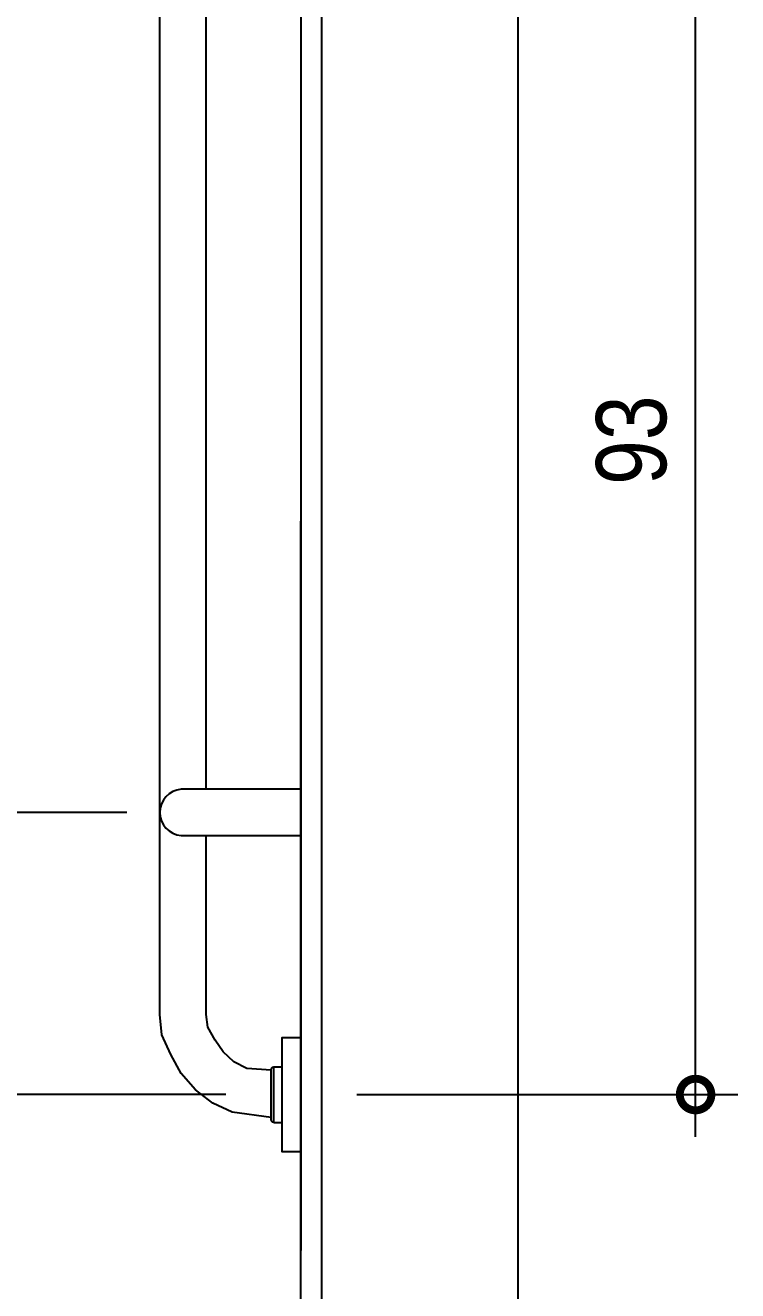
# Model space of a CAD drawing. Header units: metres. Extents: x 3 to 168, y -142 to 28.
# Drawn here: x 114.417 to 114.924, y -80.438 to -79.537 of the extents above; entities that cross this region are included whole.
import ezdxf

# ---------------------------------------------------------------- set-up
doc = ezdxf.new("R2010")
doc.units = ezdxf.units.M
for name, color, linetype in [('ARQ-ALV ACAB', 4, 'Continuous'), ('ARQ-ALV OSSO', 5, 'Continuous'), ('ARQ-DIM', 2, 'Continuous'), ('ARQ-HID', 2, 'Continuous'), ('ARQ-SIM', 1, 'Continuous')]:
    doc.layers.add(name, color=color, linetype=linetype)
doc.styles.add('Adesa', font='ARIALN.TTF')
doc.dimstyles.new('ADESA 1-0025', dxfattribs={"dimtxt": 0.05, "dimasz": 0.045, "dimexe": 0.03, "dimexo": 0.04, "dimgap": 0.02, "dimtad": 1, "dimtoh": 1, "dimdec": 0, "dimlfac": 100, "dimzin": 4, "dimtxsty": 'Adesa', "dimblk": 'DOTSMALL', "dimcen": 1, "dimdle": 0.03, "dimclrd": 1, "dimclre": 1, "dimclrt": 256, "dimazin": 1, "dimtm": 1e-09, "dimtfac": 1, "dimtdec": 0, "dimtix": 1, "dimtmove": 2, "dimatfit": 0, "dimldrblk": 'DOTSMALL', "dimfxl": 0.8, "dimtvp": 2, "dimtolj": 1, "dimtzin": 0, "dimarcsym": 0})

# ---------------------------------------------------------------- blocks, each defined once
blk = doc.blocks.new('VASO SANIT ACESSIVEL')
at = {"elevation": -0.0001}
blk.add_lwpolyline([(0, 0), (0, -1.2734)], dxfattribs=at)
at = {"color": 1}
for points in [[(-0.09876, -1.11991), (-0.1002, -1.10545), (-0.1002, -0.28806), (-0.09876, -0.27361)], [(-0.0672, -0.94519), (-0.0672, -0.28806), (-0.06615, -0.27889)]]:
    blk.add_lwpolyline(points, dxfattribs=at)
at = {"color": 1, "elevation": 0.0001}
for points in [[(-0.06615, -1.11463), (-0.0672, -1.10545), (-0.0672, -0.97819)], [(-0.06088, -1.12369), (-0.06615, -1.11463)], [(-0.09242, -1.13406), (-0.09876, -1.11991)], [(-0.05524, -1.13216), (-0.06088, -1.12369)], [(-0.08508, -1.14742), (-0.09242, -1.13406)], [(-0.04748, -1.13915), (-0.05524, -1.13216)], [(-0.03843, -1.14389), (-0.04748, -1.13915)], [(-0.0211, -1.14515), (-0.03843, -1.14389)], [(-0.0211, -1.1447), (-0.02082, -1.14367)], [(-0.02082, -1.14367), (-0.0201, -1.14294)], [(-0.0201, -1.14294), (-0.01907, -1.14267)], [(-0.01907, -1.18247), (-0.01907, -1.14267)], [(-0.01907, -1.14267), (-0.0132, -1.14267)], [(-0.07494, -1.1592), (-0.08508, -1.14742)], [(-0.0211, -1.18044), (-0.0211, -1.1447)], [(-0.06256, -1.16863), (-0.07494, -1.1592)], [(-0.04876, -1.17514), (-0.06256, -1.16863)], [(-0.0211, -1.17888), (-0.04876, -1.17514)], [(-0.02082, -1.18146), (-0.0211, -1.18044)], [(-0.0201, -1.18219), (-0.02082, -1.18146)], [(-0.01907, -1.18247), (-0.0201, -1.18219)], [(-0.01907, -1.18247), (-0.0132, -1.18247)]]:
    blk.add_lwpolyline(points, dxfattribs=at)
at = {"color": 1, "elevation": -0.0001}
blk.add_lwpolyline([(0, -1.12195), (0, -1.20318), (-0.0132, -1.20318), (-0.0132, -1.12195)], close=True, dxfattribs=at)
at = {"layer": 'ARQ-SIM', "elevation": 0.0001}
blk.add_lwpolyline([(0, -0.94519), (-0.0852, -0.94519, 0.913215), (-0.0852, -0.97819), (0, -0.97819)], format="xyb", dxfattribs=at)
blk = doc.blocks.new('_DotSmall')
at = {"color": 0, "linetype": 'ByBlock', "const_width": 0.5}
blk.add_lwpolyline([(-0.0625, 0, 1), (0.0625, 0, 1)], format="xyb", close=True, dxfattribs=at)
blk = doc.blocks.new('*D355')
at = {"layer": 'ARQ-DIM', "color": 1, "lineweight": -2, "transparency": 16777216}
for p, q in [((114.30903, -79.76877), (114.30903, -80.12727)), ((114.15282, -79.79877), (114.33903, -79.79877)), ((114.48932, -80.09727), (114.27903, -80.09727))]:
    blk.add_line(p, q, dxfattribs=at)
at = {"layer": 'Defpoints', "color": 0, "transparency": 16777216}
for p in [(114.11282, -79.79877, 0.0001), (114.30903, -80.09727), (114.52932, -80.09727, 0.0001)]:
    blk.add_point(p, dxfattribs=at)
at = {"layer": 'ARQ-DIM', "color": 1, "lineweight": -2, "transparency": 16777216, "xscale": 0.045, "yscale": 0.045, "zscale": 0.045}
for p, rotation in [((114.30903, -79.79877), 90), ((114.30903, -80.09727), 270)]:
    blk.add_blockref('_DotSmall', p, dxfattribs=dict(at, rotation=rotation))
at = {"layer": 'ARQ-DIM', "transparency": 16777216, "insert": (114.2635, -79.94802), "char_height": 0.05, "attachment_point": 5, "rotation": 90, "style": 'Adesa'}
blk.add_mtext('\\A1;30', dxfattribs=at)
blk = doc.blocks.new('*D356')
at = {"layer": 'ARQ-DIM', "color": 1, "lineweight": -2, "transparency": 16777216}
for p, q in [((114.1695, -79.76877), (114.1695, -80.32815)), ((114.20592, -79.79877), (114.1395, -79.79877)), ((114.55982, -80.29815), (114.1395, -80.29815))]:
    blk.add_line(p, q, dxfattribs=at)
at = {"layer": 'Defpoints', "color": 0, "transparency": 16777216}
for p in [(114.24592, -79.79877), (114.1695, -80.29815), (114.59982, -80.29815, 0)]:
    blk.add_point(p, dxfattribs=at)
at = {"layer": 'ARQ-DIM', "color": 1, "lineweight": -2, "transparency": 16777216, "xscale": 0.045, "yscale": 0.045, "zscale": 0.045}
for p, rotation in [((114.1695, -79.79877), 90), ((114.1695, -80.29815), 270)]:
    blk.add_blockref('_DotSmall', p, dxfattribs=dict(at, rotation=rotation))
at = {"layer": 'ARQ-DIM', "transparency": 16777216, "insert": (114.12397, -80.04846), "char_height": 0.05, "attachment_point": 5, "rotation": 90, "style": 'Adesa'}
blk.add_mtext('\\A1;50', dxfattribs=at)
blk = doc.blocks.new('*D357')
at = {"layer": 'ARQ-DIM', "color": 1, "lineweight": -2, "transparency": 16777216}
for p, q in [((114.89424, -80.32815), (114.89424, -79.33653)), ((114.65257, -79.36653), (114.92424, -79.36653)), ((114.65301, -80.29815), (114.92424, -80.29815))]:
    blk.add_line(p, q, dxfattribs=at)
at = {"layer": 'Defpoints', "color": 0, "transparency": 16777216}
for p in [(114.61257, -79.36653, -0.0002), (114.89424, -79.36653), (114.61301, -80.29815, -0.0002)]:
    blk.add_point(p, dxfattribs=at)
at = {"layer": 'ARQ-DIM', "color": 1, "lineweight": -2, "transparency": 16777216, "xscale": 0.045, "yscale": 0.045, "zscale": 0.045}
for p, rotation in [((114.89424, -79.36653), 90), ((114.89424, -80.29815), 270)]:
    blk.add_blockref('_DotSmall', p, dxfattribs=dict(at, rotation=rotation))
at = {"layer": 'ARQ-DIM', "transparency": 16777216, "insert": (114.84871, -79.83234), "char_height": 0.05, "attachment_point": 5, "rotation": 90, "style": 'Adesa'}
blk.add_mtext('\\A1;93', dxfattribs=at)
blk = doc.blocks.new('AREAS MOLHADAS')
at = {"layer": 'ARQ-ALV ACAB'}
blk.add_lwpolyline([(114.61302, -79.13565), (114.61301, -80.64393)], dxfattribs=at)
at = {"layer": 'ARQ-ALV OSSO'}
for points in [[(114.76801, -80.75893), (114.76801, -78.98089)], [(114.62801, -80.65893), (114.62802, -79.123)]]:
    blk.add_lwpolyline(points, dxfattribs=at)
at = {"layer": 'ARQ-HID'}
blk.add_blockref('VASO SANIT ACESSIVEL', (114.61302, -79.13565), dxfattribs=at)
at = {"layer": 'ARQ-DIM'}
for base, p1, p2, picture, middle in [((114.89424, -79.36653, 0.0001), (114.61301, -80.29815, -0.00011), (114.61257, -79.36653, -0.0001), '*D357', (114.84871, -79.83234, 0.0001)), ((114.1695, -80.29815, -0.00001), (114.24592, -79.79877, -0.00001), (114.59982, -80.29815, 0), '*D356', (114.12397, -80.04846, -0.00001)), ((114.30903, -80.09727, -0.00001), (114.11282, -79.79877, 0.0001), (114.52932, -80.09727, 0.0001), '*D355', (114.2635, -79.94802, -0.00001))]:
    dim = blk.add_linear_dim(base=base, p1=p1, p2=p2, angle=270, dimstyle='ADESA 1-0025', dxfattribs=at)
    dim.commit()
    dim.dimension.update_dxf_attribs({"geometry": picture, "text_midpoint": middle})

msp = doc.modelspace()

# ---------------------------------------------------------------- block references
msp.add_blockref('AREAS MOLHADAS', (0, 0))

doc.saveas('drawing.dxf')
